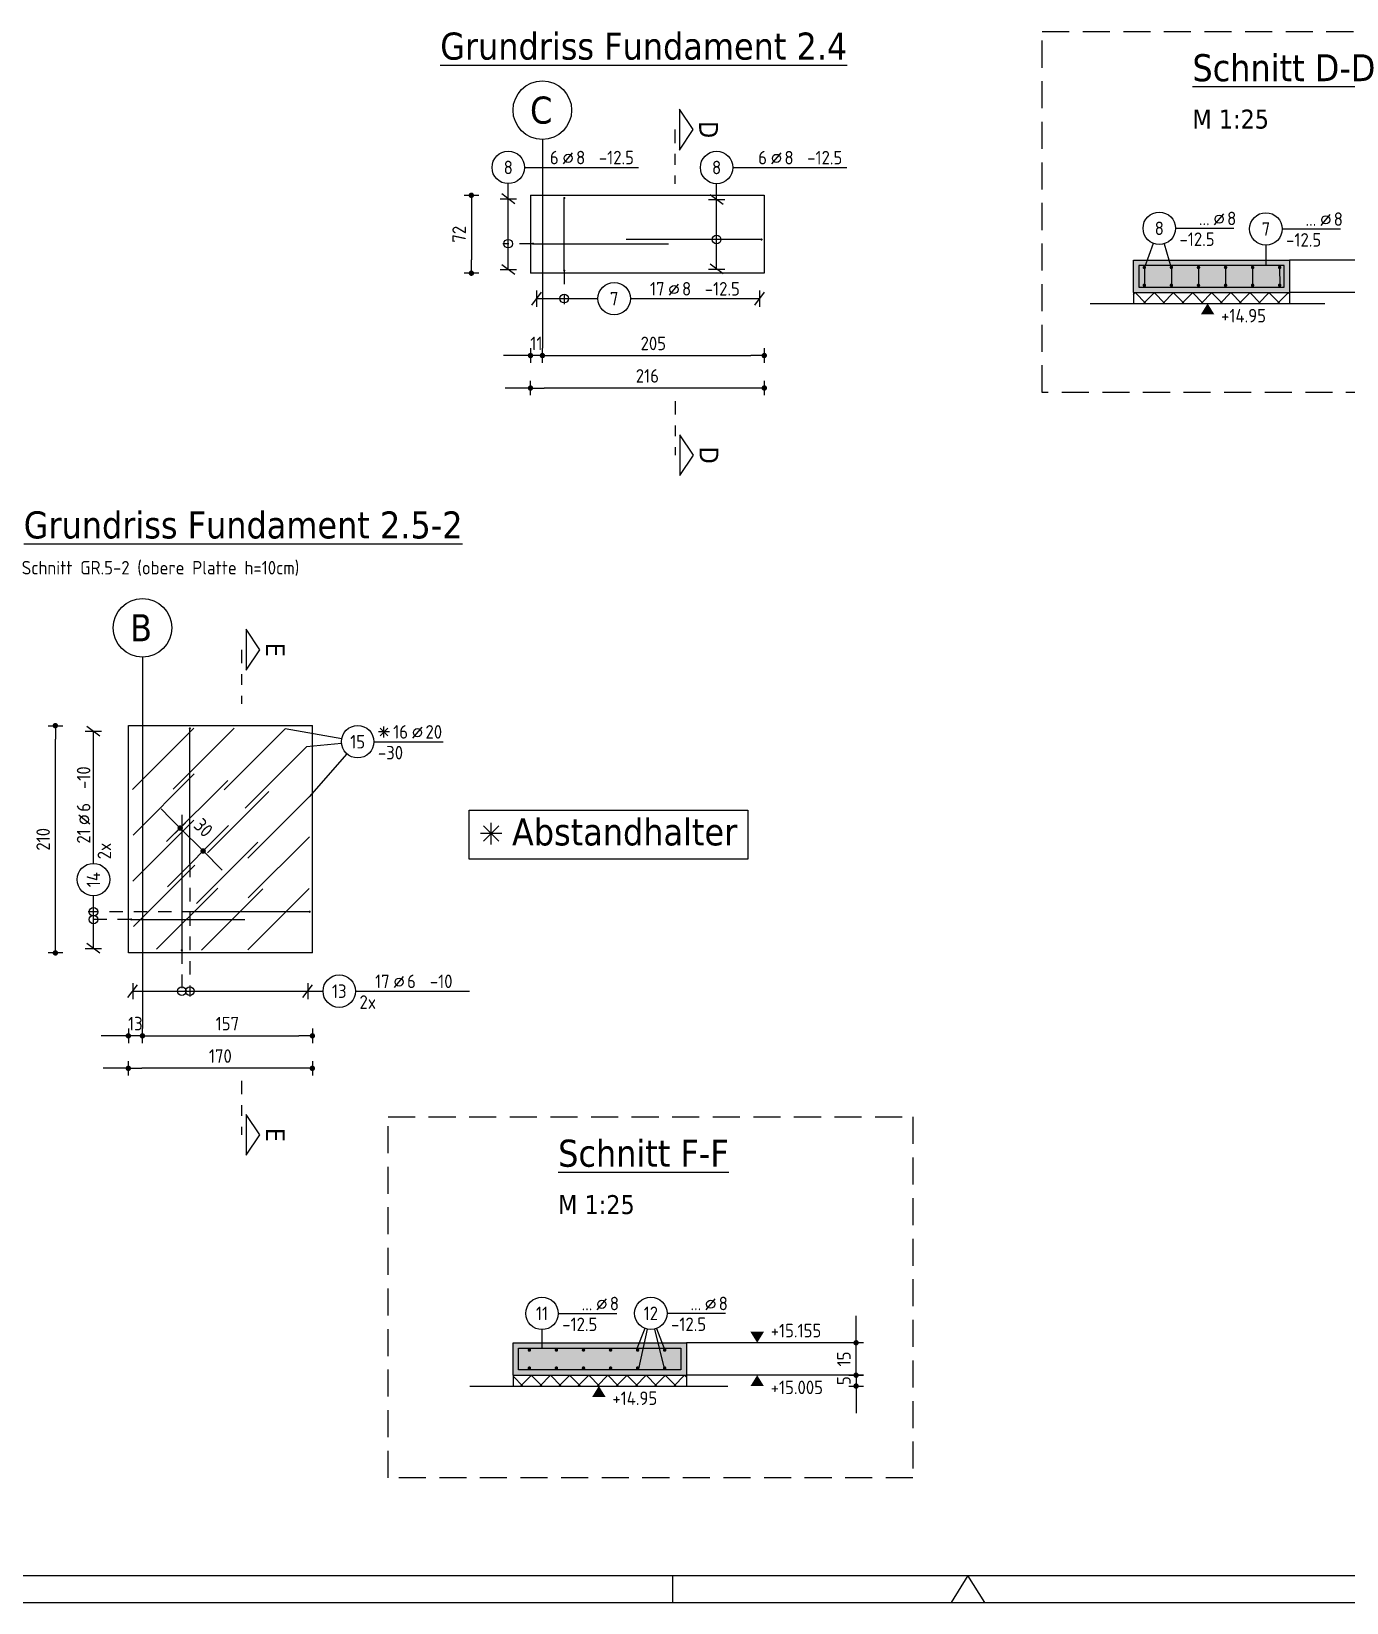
# Model space of a CAD drawing. Extents: x 22 to 185, y 12 to 71.
# Drawn here: x 150.73 to 162.88, y 32.04 to 46.56 of the extents above; entities that cross this region are included whole.
import ezdxf
from ezdxf.enums import TextEntityAlignment as Align

# ---------------------------------------------------------------- set-up
doc = ezdxf.new("R2010")
doc.units = 0
doc.header["$LTSCALE"] = 0.5
doc.header["$MEASUREMENT"] = 0
doc.header["$PDSIZE"] = 0.15
for name, pattern in [('AUSGEZOGEN', [1000.01, 1000, 0.01]), ('DASHDOTSMALL', [1.05, 0.5, -0.25, 0.05, -0.25]), ('STRICHLINIE', [0.75, 0.5, -0.25]), ('STRICHPUNKT2', [0.55, 0.25, -0.125, 0.05, -0.125]), ('VERDECKT', [0.375, 0.25, -0.125])]:
    doc.linetypes.add(name, pattern=pattern)
doc.layers.get('Defpoints').update_dxf_attribs({"linetype": 'CONTINUOUS'})
for name, color, linetype in [('ACHSEN', 7, 'CONTINUOUS'), ('BETON', 7, 'CONTINUOUS'), ('DETAIL', 7, 'CONTINUOUS'), ('grau_mittel', 7, 'CONTINUOUS'), ('HILFE', 7, 'CONTINUOUS'), ('koten', 7, 'CONTINUOUS'), ('MASSE', 7, 'CONTINUOUS'), ('OBJEKT', 7, 'CONTINUOUS'), ('RAHMEN', 7, 'CONTINUOUS'), ('RND', 7, 'CONTINUOUS'), ('SCHNITTE', 7, 'CONTINUOUS'), ('SFP_Achsen', 7, 'CONTINUOUS'), ('TEXT', 7, 'CONTINUOUS')]:
    doc.layers.add(name, color=color, linetype=linetype)
doc.layers.add('NOPLOT', color=7, linetype='CONTINUOUS', plot=False)
doc.styles.add('HELV', font='tahoma.ttf')
doc.styles.add('TXT', font='isocp.shx')
doc.dimstyles.new('DOT_I', dxfattribs={"dimscale": 0.5, "dimtxt": 0.25, "dimasz": 0.25, "dimexe": 0.1, "dimexo": 0.3, "dimgap": 0.1, "dimtad": 1, "dimdec": 3, "dimzin": 3, "dimtxsty": 'TXT', "dimblk": 'DOT', "dimblk1": 'DOT', "dimblk2": 'DOT', "dimsah": 1, "dimcen": 0.1, "dimse1": 1, "dimse2": 1, "dimazin": 0, "dimtfac": 1, "dimtdec": 4, "dimtix": 1, "dimtmove": 2, "dimatfit": 3, "dimldrblk": 'DOT', "dimfxl": 0, "dimtvp": 1, "dimtolj": 1, "dimtzin": 0, "dimarcsym": 0})

# ---------------------------------------------------------------- blocks, each defined once
blk = doc.blocks.new('SCHN-2')
at = {"layer": 'SCHNITTE', "color": 6, "linetype": 'Continuous'}
blk.add_lwpolyline([(0.378, 0.088), (0, 0.34), (-0.378, 0.088)], close=True, dxfattribs=at)
at = {"layer": 'SCHNITTE', "color": 1, "linetype": 'DASHDOTSMALL', "style": 'HELV'}
blk.add_attdef('SCHN-2', text='', height=0.35, dxfattribs=at).set_placement((0, 0.45), align=Align.CENTER)
blk = doc.blocks.new('DOT')
at = {"layer": 'MASSE', "color": 7, "linetype": 'Continuous'}
for p, q in [((0, 0), (-1, 0)), ((0, 0.54), (0, -0.54))]:
    blk.add_line(p, q, dxfattribs=at)
at = {"layer": 'MASSE', "color": 7, "linetype": 'Continuous', "const_width": 0.2}
blk.add_lwpolyline([(-0.1, 0, 1), (0.1, 0, 1)], format="xyb", close=True, dxfattribs=at)
blk = doc.blocks.new('*D303')
at = {"layer": 'Defpoints', "color": 0, "linetype": 'AUSGEZOGEN', "transparency": 16777216}
for p in [(154.799, 45.046), (154.799, 44.326), (154.799, 44.326)]:
    blk.add_point(p, dxfattribs=at)
at = {"layer": 'MASSE', "color": 0, "linetype": 'AUSGEZOGEN', "lineweight": -2, "transparency": 16777216}
blk.add_line((154.799, 44.921), (154.799, 44.451), dxfattribs=at)
at = {"layer": 'MASSE', "color": 0, "linetype": 'AUSGEZOGEN', "lineweight": -2, "transparency": 16777216, "xscale": 0.125, "yscale": 0.125, "zscale": 0.125}
for p, rotation in [((154.799, 45.046), 90), ((154.799, 44.326), 270)]:
    blk.add_blockref('DOT', p, dxfattribs=dict(at, rotation=rotation))
at = {"layer": 'MASSE', "color": 0, "linetype": 'AUSGEZOGEN', "transparency": 16777216, "insert": (154.686, 44.686), "char_height": 0.125, "attachment_point": 5, "rotation": 90, "style": 'TXT'}
blk.add_mtext('\\A1;72', dxfattribs=at)
blk = doc.blocks.new('*D309')
at = {"layer": 'Defpoints', "color": 0, "linetype": 'AUSGEZOGEN', "transparency": 16777216}
for p in [(155.345, 43.265), (155.345, 43.265), (157.505, 43.265)]:
    blk.add_point(p, dxfattribs=at)
at = {"layer": 'MASSE', "color": 0, "linetype": 'AUSGEZOGEN', "lineweight": -2, "transparency": 16777216}
blk.add_line((157.38, 43.265), (155.47, 43.265), dxfattribs=at)
at = {"layer": 'MASSE', "color": 0, "linetype": 'AUSGEZOGEN', "lineweight": -2, "transparency": 16777216, "xscale": 0.125, "yscale": 0.125, "zscale": 0.125, "rotation": 180}
blk.add_blockref('DOT', (155.345, 43.265), dxfattribs=at)
at = {"layer": 'MASSE', "color": 0, "linetype": 'AUSGEZOGEN', "lineweight": -2, "transparency": 16777216, "xscale": 0.125, "yscale": 0.125, "zscale": 0.125}
blk.add_blockref('DOT', (157.505, 43.265), dxfattribs=at)
at = {"layer": 'MASSE', "color": 0, "linetype": 'AUSGEZOGEN', "transparency": 16777216, "insert": (156.425, 43.377), "char_height": 0.125, "attachment_point": 5, "style": 'TXT'}
blk.add_mtext('\\A1;216', dxfattribs=at)
blk = doc.blocks.new('lei_gre')
at = {"layer": 'RND', "color": 7, "linetype": 'Continuous'}
for p, q in [((-0.09, -0.12), (0.09, 0.12)), ((0, 0.15), (0, -0.15))]:
    blk.add_line(p, q, dxfattribs=at)
blk = doc.blocks.new('RND_LEI')
at = {"layer": 'RND', "color": 7, "linetype": 'Continuous'}
blk.add_line((1.022, 0.066), (1.19, 0.27), dxfattribs=at)
for centre, radius in [((0, 0), 0.3), ((1.106, 0.168), 0.075)]:
    blk.add_circle(centre, radius, dxfattribs=at)
at = {"layer": 'RND', "color": 7, "linetype": 'Continuous', "style": 'TXT'}
blk.add_attdef('ANZ', text='', height=0.25, dxfattribs=at).set_placement((0.931, 0.057), align=Align.RIGHT)
for tag, p in [('DUM', (1.253, 0.057)), ('ABSTD', (1.674, 0.057)), ('POSTXT', (0.374, -0.327))]:
    blk.add_attdef(tag, p, '', height=0.25, dxfattribs=at)
blk.add_attdef('POSL', text='', height=0.25, dxfattribs=at).set_placement((0, 0), align=Align.MIDDLE)
blk = doc.blocks.new('*D316')
at = {"layer": 'Defpoints', "color": 0, "linetype": 'AUSGEZOGEN', "transparency": 16777216}
for p in [(150.956, 40.145), (150.956, 40.145), (150.956, 38.045)]:
    blk.add_point(p, dxfattribs=at)
at = {"layer": 'MASSE', "color": 0, "linetype": 'AUSGEZOGEN', "lineweight": -2, "transparency": 16777216}
blk.add_line((150.956, 38.17), (150.956, 40.02), dxfattribs=at)
at = {"layer": 'MASSE', "color": 0, "linetype": 'AUSGEZOGEN', "lineweight": -2, "transparency": 16777216, "xscale": 0.125, "yscale": 0.125, "zscale": 0.125}
for p, rotation in [((150.956, 40.145), 90), ((150.956, 38.045), 270)]:
    blk.add_blockref('DOT', p, dxfattribs=dict(at, rotation=rotation))
at = {"layer": 'MASSE', "color": 0, "linetype": 'AUSGEZOGEN', "transparency": 16777216, "insert": (150.843, 39.095), "char_height": 0.125, "attachment_point": 5, "rotation": 90, "style": 'TXT'}
blk.add_mtext('\\A1;210', dxfattribs=at)
blk = doc.blocks.new('*D315')
at = {"layer": 'Defpoints', "color": 0, "linetype": 'AUSGEZOGEN', "transparency": 16777216}
for p in [(151.63, 36.979), (151.63, 36.979), (153.33, 36.979)]:
    blk.add_point(p, dxfattribs=at)
at = {"layer": 'MASSE', "color": 0, "linetype": 'AUSGEZOGEN', "lineweight": -2, "transparency": 16777216}
blk.add_line((153.205, 36.979), (151.755, 36.979), dxfattribs=at)
at = {"layer": 'MASSE', "color": 0, "linetype": 'AUSGEZOGEN', "lineweight": -2, "transparency": 16777216, "xscale": 0.125, "yscale": 0.125, "zscale": 0.125, "rotation": 180}
blk.add_blockref('DOT', (151.63, 36.979), dxfattribs=at)
at = {"layer": 'MASSE', "color": 0, "linetype": 'AUSGEZOGEN', "lineweight": -2, "transparency": 16777216, "xscale": 0.125, "yscale": 0.125, "zscale": 0.125}
blk.add_blockref('DOT', (153.33, 36.979), dxfattribs=at)
at = {"layer": 'MASSE', "color": 0, "linetype": 'AUSGEZOGEN', "transparency": 16777216, "insert": (152.48, 37.092), "char_height": 0.125, "attachment_point": 5, "style": 'TXT'}
blk.add_mtext('\\A1;170', dxfattribs=at)
blk = doc.blocks.new('*D351')
at = {"layer": 'Defpoints', "color": 0, "linetype": 'AUSGEZOGEN', "transparency": 16777216}
for p in [(158.353, 34.143), (158.353, 34.043), (158.353, 34.043)]:
    blk.add_point(p, dxfattribs=at)
at = {"layer": 'MASSE', "color": 0, "linetype": 'AUSGEZOGEN', "lineweight": -2, "transparency": 16777216}
for p, q in [((158.353, 34.268), (158.353, 34.393)), ((158.353, 34.143), (158.353, 34.043)), ((158.353, 33.918), (158.353, 33.793))]:
    blk.add_line(p, q, dxfattribs=at)
at = {"layer": 'MASSE', "color": 0, "linetype": 'AUSGEZOGEN', "lineweight": -2, "transparency": 16777216, "xscale": 0.125, "yscale": 0.125, "zscale": 0.125}
for p, rotation in [((158.353, 34.143), 270), ((158.353, 34.043), 90)]:
    blk.add_blockref('DOT', p, dxfattribs=dict(at, rotation=rotation))
at = {"layer": 'MASSE', "color": 0, "linetype": 'AUSGEZOGEN', "transparency": 16777216, "insert": (158.24, 34.093), "char_height": 0.125, "attachment_point": 5, "rotation": 90, "style": 'TXT'}
blk.add_mtext('\\A1;5', dxfattribs=at)
blk = doc.blocks.new('*D352')
at = {"layer": 'Defpoints', "color": 0, "linetype": 'AUSGEZOGEN', "transparency": 16777216}
for p in [(158.353, 34.443), (158.353, 34.443), (158.353, 34.143)]:
    blk.add_point(p, dxfattribs=at)
at = {"layer": 'MASSE', "color": 0, "linetype": 'AUSGEZOGEN', "lineweight": -2, "transparency": 16777216}
for p, q in [((158.353, 34.568), (158.353, 34.693)), ((158.353, 34.143), (158.353, 34.443)), ((158.353, 34.018), (158.353, 33.893))]:
    blk.add_line(p, q, dxfattribs=at)
at = {"layer": 'MASSE', "color": 0, "linetype": 'AUSGEZOGEN', "lineweight": -2, "transparency": 16777216, "xscale": 0.125, "yscale": 0.125, "zscale": 0.125}
for p, rotation in [((158.353, 34.443), 270), ((158.353, 34.143), 90)]:
    blk.add_blockref('DOT', p, dxfattribs=dict(at, rotation=rotation))
at = {"layer": 'MASSE', "color": 0, "linetype": 'AUSGEZOGEN', "transparency": 16777216, "insert": (158.24, 34.293), "char_height": 0.125, "attachment_point": 5, "rotation": 90, "style": 'TXT'}
blk.add_mtext('\\A1;15', dxfattribs=at)
blk = doc.blocks.new('okrd_u')
at = {"layer": 'koten', "color": 7, "linetype": 'Continuous'}
blk.add_solid([(-0.125, -0.202), (0.125, -0.202), (0, 0)], dxfattribs=at)
at = {"layer": 'koten', "style": 'TXT'}
blk.add_attdef('OKRD', (0.25, -0.35), '', height=0.25, dxfattribs=at)
blk = doc.blocks.new('okrd_o')
at = {"layer": 'koten', "color": 7, "linetype": 'Continuous'}
blk.add_solid([(-0.125, 0.202), (0.125, 0.202), (0, 0)], dxfattribs=at)
at = {"layer": 'koten', "style": 'TXT'}
blk.add_attdef('OKRD', (0.25, 0.1), '', height=0.25, dxfattribs=at)
blk = doc.blocks.new('A1-19-0')
at = {"layer": 'RAHMEN', "color": 5}
blk.add_line((2, 0.5), (102.6, 0.5), dxfattribs=at)
at = {"layer": 'RAHMEN', "color": 7}
blk.add_line((46.1, 0), (46.1, 0.5), dxfattribs=at)
at = {"layer": 'RAHMEN', "color": 7, "linetype": 'Continuous'}
for p, q in [((51.55, 0.5), (51.24, 0)), ((51.86, 0), (51.55, 0.5))]:
    blk.add_line(p, q, dxfattribs=at)
at = {"layer": 'RAHMEN'}
blk.add_line((0, 0), (103.1, 0), dxfattribs=at)
blk = doc.blocks.new('*D368')
at = {"layer": 'Defpoints', "color": 0, "linetype": 'AUSGEZOGEN', "transparency": 16777216}
for p in [(152.109, 39.199), (152.109, 39.199), (152.321, 38.987)]:
    blk.add_point(p, dxfattribs=at)
at = {"layer": 'MASSE', "color": 0, "linetype": 'AUSGEZOGEN', "lineweight": -2, "transparency": 16777216}
for p, q in [((152.02, 39.287), (151.932, 39.376)), ((152.321, 38.987), (152.109, 39.199)), ((152.409, 38.898), (152.498, 38.81))]:
    blk.add_line(p, q, dxfattribs=at)
at = {"layer": 'MASSE', "color": 0, "linetype": 'AUSGEZOGEN', "lineweight": -2, "transparency": 16777216, "xscale": 0.125, "yscale": 0.125, "zscale": 0.125}
for p, rotation in [((152.109, 39.199), 315), ((152.321, 38.987), 135)]:
    blk.add_blockref('DOT', p, dxfattribs=dict(at, rotation=rotation))
blk = doc.blocks.new('*D382')
at = {"layer": 'Defpoints', "color": 0, "linetype": 'AUSGEZOGEN', "transparency": 16777216}
for p in [(155.345, 43.565), (155.345, 43.565), (155.455, 43.565)]:
    blk.add_point(p, dxfattribs=at)
at = {"layer": 'MASSE', "color": 0, "linetype": 'AUSGEZOGEN', "lineweight": -2, "transparency": 16777216}
for p, q in [((155.22, 43.565), (155.095, 43.565)), ((155.455, 43.565), (155.345, 43.565)), ((155.58, 43.565), (155.705, 43.565))]:
    blk.add_line(p, q, dxfattribs=at)
at = {"layer": 'MASSE', "color": 0, "linetype": 'AUSGEZOGEN', "lineweight": -2, "transparency": 16777216, "xscale": 0.125, "yscale": 0.125, "zscale": 0.125}
blk.add_blockref('DOT', (155.345, 43.565), dxfattribs=at)
at = {"layer": 'MASSE', "color": 0, "linetype": 'AUSGEZOGEN', "lineweight": -2, "transparency": 16777216, "xscale": 0.125, "yscale": 0.125, "zscale": 0.125, "rotation": 180}
blk.add_blockref('DOT', (155.455, 43.565), dxfattribs=at)
at = {"layer": 'MASSE', "color": 0, "linetype": 'AUSGEZOGEN', "transparency": 16777216, "insert": (155.4, 43.677), "char_height": 0.125, "attachment_point": 5, "style": 'TXT'}
blk.add_mtext('\\A1;11', dxfattribs=at)
blk = doc.blocks.new('*D383')
at = {"layer": 'Defpoints', "color": 0, "linetype": 'AUSGEZOGEN', "transparency": 16777216}
for p in [(155.455, 43.565), (157.505, 43.565), (157.505, 43.565)]:
    blk.add_point(p, dxfattribs=at)
at = {"layer": 'MASSE', "color": 0, "linetype": 'AUSGEZOGEN', "lineweight": -2, "transparency": 16777216}
blk.add_line((155.58, 43.565), (157.38, 43.565), dxfattribs=at)
at = {"layer": 'MASSE', "color": 0, "linetype": 'AUSGEZOGEN', "lineweight": -2, "transparency": 16777216, "xscale": 0.125, "yscale": 0.125, "zscale": 0.125, "rotation": 180}
blk.add_blockref('DOT', (155.455, 43.565), dxfattribs=at)
at = {"layer": 'MASSE', "color": 0, "linetype": 'AUSGEZOGEN', "lineweight": -2, "transparency": 16777216, "xscale": 0.125, "yscale": 0.125, "zscale": 0.125}
blk.add_blockref('DOT', (157.505, 43.565), dxfattribs=at)
at = {"layer": 'MASSE', "color": 0, "linetype": 'AUSGEZOGEN', "transparency": 16777216, "insert": (156.48, 43.677), "char_height": 0.125, "attachment_point": 5, "style": 'TXT'}
blk.add_mtext('\\A1;205', dxfattribs=at)
blk = doc.blocks.new('*D386')
at = {"layer": 'Defpoints', "color": 0, "linetype": 'AUSGEZOGEN', "transparency": 16777216}
for p in [(151.63, 37.279), (151.63, 37.279), (151.76, 37.279)]:
    blk.add_point(p, dxfattribs=at)
at = {"layer": 'MASSE', "color": 0, "linetype": 'AUSGEZOGEN', "lineweight": -2, "transparency": 16777216}
for p, q in [((151.505, 37.279), (151.38, 37.279)), ((151.76, 37.279), (151.63, 37.279)), ((151.885, 37.279), (152.01, 37.279))]:
    blk.add_line(p, q, dxfattribs=at)
at = {"layer": 'MASSE', "color": 0, "linetype": 'AUSGEZOGEN', "lineweight": -2, "transparency": 16777216, "xscale": 0.125, "yscale": 0.125, "zscale": 0.125}
blk.add_blockref('DOT', (151.63, 37.279), dxfattribs=at)
at = {"layer": 'MASSE', "color": 0, "linetype": 'AUSGEZOGEN', "lineweight": -2, "transparency": 16777216, "xscale": 0.125, "yscale": 0.125, "zscale": 0.125, "rotation": 180}
blk.add_blockref('DOT', (151.76, 37.279), dxfattribs=at)
at = {"layer": 'MASSE', "color": 0, "linetype": 'AUSGEZOGEN', "transparency": 16777216, "insert": (151.695, 37.392), "char_height": 0.125, "attachment_point": 5, "style": 'TXT'}
blk.add_mtext('\\A1;13', dxfattribs=at)
blk = doc.blocks.new('*D387')
at = {"layer": 'Defpoints', "color": 0, "linetype": 'AUSGEZOGEN', "transparency": 16777216}
for p in [(151.76, 37.279), (153.33, 37.279), (153.33, 37.279)]:
    blk.add_point(p, dxfattribs=at)
at = {"layer": 'MASSE', "color": 0, "linetype": 'AUSGEZOGEN', "lineweight": -2, "transparency": 16777216}
blk.add_line((151.885, 37.279), (153.205, 37.279), dxfattribs=at)
at = {"layer": 'MASSE', "color": 0, "linetype": 'AUSGEZOGEN', "lineweight": -2, "transparency": 16777216, "xscale": 0.125, "yscale": 0.125, "zscale": 0.125, "rotation": 180}
blk.add_blockref('DOT', (151.76, 37.279), dxfattribs=at)
at = {"layer": 'MASSE', "color": 0, "linetype": 'AUSGEZOGEN', "lineweight": -2, "transparency": 16777216, "xscale": 0.125, "yscale": 0.125, "zscale": 0.125}
blk.add_blockref('DOT', (153.33, 37.279), dxfattribs=at)
at = {"layer": 'MASSE', "color": 0, "linetype": 'AUSGEZOGEN', "transparency": 16777216, "insert": (152.545, 37.392), "char_height": 0.125, "attachment_point": 5, "style": 'TXT'}
blk.add_mtext('\\A1;157', dxfattribs=at)

msp = doc.modelspace()

# ---------------------------------------------------------------- hatches: boundary and pattern name
at = {"layer": 'grau_mittel', "transparency": 33554687}
for points in [[(162.3566, 44.1463), (162.3566, 44.4463), (160.9166, 44.4463), (160.9166, 44.1463)], [(156.7854, 34.143), (156.7854, 34.443), (155.1854, 34.443), (155.1854, 34.143)]]:
    msp.add_hatch(color=61, dxfattribs=at).paths.add_polyline_path(points)
at = {"layer": 'HILFE', "linetype": 'AUSGEZOGEN', "transparency": 33554687}
h = msp.add_hatch(dxfattribs=at)
h.set_pattern_fill('ANSI37', color=21, style=0, double=1)
h.set_pattern_definition([(45, (-121.20437, -34.69742), (-0.08838835, 0.08838835), []), (135, (-121.20437, -34.69742), (-0.08838835, -0.08838835), [])])
h.paths.add_polyline_path([(162.3566, 44.1463), (160.9166, 44.1463), (160.9166, 44.0463), (162.3566, 44.0463)])
h = msp.add_hatch(dxfattribs=at)
h.set_pattern_fill('ANSI37', color=21, style=0, double=1)
h.set_pattern_definition([(45, (-146.4932, -35.41934), (-0.08838835, 0.08838835), []), (135, (-146.4932, -35.41934), (-0.08838835, -0.08838835), [])])
h.paths.add_polyline_path([(156.7854, 34.143), (155.1854, 34.143), (155.1854, 34.043), (156.7854, 34.043)])

# ---------------------------------------------------------------- linework, layer by layer
at = {"layer": 'ACHSEN', "color": 140, "linetype": 'AUSGEZOGEN'}
for p, q in [((155.4547, 45.562), (155.4547, 43.6323)), ((151.7602, 40.779), (151.7602, 37.3466))]:
    msp.add_line(p, q, dxfattribs=at)
at = {"layer": 'BETON', "color": 6, "linetype": 'AUSGEZOGEN'}
for p, q in [((155.3447, 45.0457), (157.5047, 45.0457)), ((155.3447, 45.0457), (155.3447, 44.3257)), ((157.5047, 45.0457), (157.5047, 44.3257)), ((160.9166, 44.4463), (162.3566, 44.4463)), ((160.9166, 44.1463), (160.9166, 44.4463)), ((162.3566, 44.4463), (162.3566, 44.1463)), ((157.5047, 44.3257), (155.3447, 44.3257)), ((160.9166, 44.1463), (162.3566, 44.1463)), ((160.5166, 44.0463), (162.6845, 44.0463)), ((151.6302, 38.0455), (151.6302, 40.1455)), ((151.6302, 40.1455), (153.3302, 40.1455)), ((153.3302, 38.0455), (153.3302, 40.1455)), ((153.3302, 38.0455), (151.6302, 38.0455)), ((155.1854, 34.443), (156.7854, 34.443)), ((155.1854, 34.143), (155.1854, 34.443)), ((156.7854, 34.443), (156.7854, 34.143)), ((155.1854, 34.143), (156.7854, 34.143)), ((154.7854, 34.043), (157.1683, 34.043))]:
    msp.add_line(p, q, dxfattribs=at)
at = {"layer": 'DETAIL', "color": 102, "linetype": 'STRICHLINIE'}
for points in [[(164.6286, 46.5597), (164.6286, 43.2252), (160.0721, 43.2252), (160.0721, 46.5597)], [(158.8781, 36.5297), (158.8781, 33.1951), (154.0294, 33.1951), (154.0294, 36.5297)]]:
    msp.add_lwpolyline(points, close=True, dxfattribs=at)
at = {"layer": 'HILFE', "color": 102, "linetype": 'AUSGEZOGEN'}
for p, q in [((163.8566, 44.4463), (162.3566, 44.4463)), ((163.8566, 44.1463), (162.3566, 44.1463)), ((154.0417, 40.0867), (153.9417, 40.0867)), ((154.0271, 40.1221), (153.9564, 40.0514)), ((154.0271, 40.0514), (153.9564, 40.1221)), ((153.9917, 40.0367), (153.9917, 40.1367)), ((155.0527, 39.2191), (154.9112, 39.0777)), ((155.0527, 39.0777), (154.9112, 39.2191)), ((154.9819, 39.0484), (154.9819, 39.2484)), ((155.0819, 39.1484), (154.8819, 39.1484)), ((158.2854, 34.443), (156.7854, 34.443)), ((158.2854, 34.143), (156.7854, 34.143))]:
    msp.add_line(p, q, dxfattribs=at)
at = {"layer": 'NOPLOT', "color": 191, "linetype": 'AUSGEZOGEN'}
for p, q in [((155.3447, 43.2648), (155.1112, 43.2648)), ((151.6302, 37.2791), (151.3967, 37.2791)), ((151.6302, 36.9791), (151.3967, 36.9791))]:
    msp.add_line(p, q, dxfattribs=at)
at = {"layer": 'OBJEKT', "color": 7, "linetype": 'AUSGEZOGEN'}
for p, q in [((160.9166, 44.1463), (160.9166, 44.0463)), ((162.3566, 44.1463), (162.3566, 44.0463)), ((155.1854, 34.143), (155.1854, 34.043)), ((156.7854, 34.143), (156.7854, 34.043))]:
    msp.add_line(p, q, dxfattribs=at)
at = {"layer": 'RND', "color": 7, "linetype": 'AUSGEZOGEN'}
for p, q in [((155.2898, 45.3035), (156.3423, 45.3035)), ((157.2146, 45.3028), (158.2671, 45.3028)), ((155.1398, 45.0132), (155.1398, 45.1535)), ((157.0646, 45.0055), (157.0646, 45.1528)), ((155.1398, 44.3591), (155.1398, 45.0132)), ((157.0646, 44.3638), (157.0646, 45.0055)), ((161.3042, 44.741), (161.8442, 44.741)), ((162.2891, 44.7349), (162.8291, 44.7349)), ((155.402, 44.0909), (155.9684, 44.0909)), ((156.2684, 44.0909), (157.4623, 44.0909)), ((151.3075, 38.8729), (151.3075, 40.0936)), ((153.8986, 39.9967), (154.5386, 39.9967)), ((151.3075, 38.0866), (151.3075, 38.5729)), ((151.6707, 37.6918), (153.2867, 37.6918)), ((153.2867, 37.6918), (153.4285, 37.6918)), ((153.7285, 37.6918), (154.781, 37.6918)), ((155.6015, 34.7143), (156.1415, 34.7143)), ((156.6071, 34.7149), (157.1471, 34.7149))]:
    msp.add_line(p, q, dxfattribs=at)
at = {"layer": 'RND', "color": 102, "linetype": 'VERDECKT'}
for p, q in [((155.3697, 44.5989), (155.0898, 44.5989)), ((155.657, 44.3507), (155.657, 44.0409)), ((152.1984, 38.8705), (152.1984, 37.6418)), ((152.2552, 38.4255), (151.2575, 38.4255)), ((151.6552, 38.3546), (151.2575, 38.3546)), ((152.1241, 38.0705), (152.1241, 37.6418))]:
    msp.add_line(p, q, dxfattribs=at)
at = {"layer": 'RND', "color": 102, "linetype": 'AUSGEZOGEN'}
for p, q in [((161.0987, 44.6016), (161.0163, 44.3784)), ((161.2002, 44.5982), (161.2646, 44.3751)), ((162.1391, 44.5849), (162.1391, 44.3963)), ((153.6009, 40.0231), (153.0796, 40.1165)), ((153.5993, 39.9818), (153.2748, 39.9494)), ((153.6493, 39.8842), (153.299, 39.4873)), ((155.4515, 34.5643), (155.4515, 34.393)), ((156.4023, 34.5753), (156.3256, 34.3797)), ((156.4243, 34.5686), (156.3421, 34.202)), ((156.4922, 34.5691), (156.5795, 34.2059)), ((156.5108, 34.5749), (156.5871, 34.3759))]:
    msp.add_line(p, q, dxfattribs=at)
at = {"layer": 'RND', "color": 7, "linetype": 'AUSGEZOGEN'}
for points, const_width in [([(155.652, 45.0207, 1), (155.662, 45.0207, 1)], 0.01), ([(155.3647, 44.5989, 1), (155.3747, 44.5989, 1)], 0.01), ([(157.4747, 44.6371, 1), (157.4847, 44.6371, 1)], 0.01), ([(155.652, 44.3507, 1), (155.662, 44.3507, 1)], 0.01), ([(161.0084, 44.3794, 1), (161.0244, 44.3794, 1)], 0.016), ([(161.2584, 44.3794, 1), (161.2744, 44.3794, 1)], 0.016), ([(161.5084, 44.3794, 1), (161.5244, 44.3794, 1)], 0.016), ([(161.7584, 44.3794, 1), (161.7744, 44.3794, 1)], 0.016), ([(162.0084, 44.3794, 1), (162.0244, 44.3794, 1)], 0.016), ([(162.2584, 44.3794, 1), (162.2744, 44.3794, 1)], 0.016), ([(161.0084, 44.2144, 1), (161.0244, 44.2144, 1)], 0.016), ([(161.2584, 44.2144, 1), (161.2744, 44.2144, 1)], 0.016), ([(161.5084, 44.2144, 1), (161.5244, 44.2144, 1)], 0.016), ([(161.7584, 44.2144, 1), (161.7744, 44.2144, 1)], 0.016), ([(162.0084, 44.2144, 1), (162.0244, 44.2144, 1)], 0.016), ([(162.2584, 44.2144, 1), (162.2744, 44.2144, 1)], 0.016), ([(152.1934, 40.1205, 1), (152.2034, 40.1205, 1)], 0.01), ([(151.6502, 38.3546, 1), (151.6602, 38.3546, 1)], 0.01), ([(153.3102, 38.4255, -1), (153.3002, 38.4255, -1)], 0.01), ([(152.1191, 38.0705, -1), (152.1291, 38.0705, -1)], 0.01), ([(155.3268, 34.3759, 1), (155.3428, 34.3759, 1)], 0.016), ([(155.5768, 34.3759, 1), (155.5928, 34.3759, 1)], 0.016), ([(155.8268, 34.3759, 1), (155.8428, 34.3759, 1)], 0.016), ([(156.0768, 34.3759, 1), (156.0928, 34.3759, 1)], 0.016), ([(156.3268, 34.3759, 1), (156.3428, 34.3759, 1)], 0.016), ([(156.5768, 34.3759, 1), (156.5928, 34.3759, 1)], 0.016), ([(155.3268, 34.209, 1), (155.3428, 34.209, 1)], 0.016), ([(155.5768, 34.209, 1), (155.5928, 34.209, 1)], 0.016), ([(155.8268, 34.209, 1), (155.8428, 34.209, 1)], 0.016), ([(156.0768, 34.209, 1), (156.0928, 34.209, 1)], 0.016), ([(156.3268, 34.209, 1), (156.3428, 34.209, 1)], 0.016), ([(156.5768, 34.209, 1), (156.5928, 34.209, 1)], 0.016)]:
    msp.add_lwpolyline(points, format="xyb", close=True, dxfattribs=dict(at, const_width=const_width))
at = {"layer": 'RND', "color": 1, "linetype": 'AUSGEZOGEN'}
for points in [[(155.657, 44.3507), (155.657, 45.0207)], [(155.3697, 44.5989), (156.6197, 44.5989)], [(157.4797, 44.6371), (156.2297, 44.6371)], [(162.3066, 44.3963), (160.9666, 44.3963), (160.9666, 44.1963), (162.3066, 44.1963), (162.3066, 44.3963)], [(161.0163, 44.3784), (161.0164, 44.2144)], [(161.2663, 44.3784), (161.2664, 44.2144)], [(161.5163, 44.3784), (161.5164, 44.2144)], [(161.7663, 44.3784), (161.7664, 44.2144)], [(162.0163, 44.3784), (162.0164, 44.2144)], [(162.2663, 44.3784), (162.2664, 44.2144)], [(151.6699, 39.5553), (152.2356, 40.121)], [(152.0434, 39.5577), (152.6091, 40.1234)], [(152.1984, 38.8705), (152.1984, 40.1205)], [(152.514, 39.5508), (153.0796, 40.1165)], [(152.7091, 39.3837), (153.2748, 39.9494)], [(151.6733, 39.1344), (152.239, 39.7001)], [(151.9839, 39.0739), (152.5495, 39.6395)], [(152.3626, 38.971), (152.9283, 39.5367)], [(152.7333, 38.9216), (153.299, 39.4873)], [(151.6708, 38.7077), (152.2365, 39.2734)], [(151.991, 38.6568), (152.5567, 39.2225)], [(152.1241, 39.3205), (152.1241, 38.0705)], [(152.2608, 38.5022), (152.8264, 39.0679)], [(152.7364, 38.5536), (153.3021, 39.1193)], [(151.678, 38.2906), (152.2437, 38.8563)], [(151.8902, 38.0785), (152.4559, 38.6442)], [(152.3072, 38.0713), (152.8729, 38.637)], [(152.734, 38.0738), (153.2996, 38.6395)], [(151.6552, 38.3546), (152.7052, 38.3546)], [(153.3052, 38.4255), (152.2552, 38.4255)], [(155.2354, 34.193), (155.2354, 34.393), (156.7354, 34.393), (156.7354, 34.193), (155.2354, 34.193)]]:
    msp.add_lwpolyline(points, dxfattribs=at)
at = {"layer": 'RND', "color": 7, "linetype": 'AUSGEZOGEN'}
for centre in [(155.1398, 44.5989), (157.0646, 44.6371), (155.657, 44.0909), (151.3075, 38.4255), (151.3075, 38.3546), (152.1241, 37.6918), (152.1984, 37.6918)]:
    msp.add_circle(centre, 0.04, dxfattribs=at)
at = {"layer": 'SCHNITTE', "color": 6, "linetype": 'STRICHPUNKT2'}
for p, q in [((156.6778, 45.653), (156.6778, 45.153)), ((156.6817, 43.1448), (156.6817, 42.6448)), ((152.6754, 40.8464), (152.6754, 40.3464)), ((152.6754, 36.8643), (152.6754, 36.3643))]:
    msp.add_line(p, q, dxfattribs=at)
at = {"layer": 'SFP_Achsen', "color": 7, "linetype": 'AUSGEZOGEN'}
for centre in [(155.4547, 45.8325), (151.7602, 41.0495)]:
    msp.add_circle(centre, 0.2705, dxfattribs=at)
at = {"layer": 'TEXT', "color": 1, "linetype": 'AUSGEZOGEN'}
msp.add_lwpolyline([(154.7786, 39.3652), (157.3522, 39.3652), (157.3522, 38.9115), (154.7786, 38.9115)], close=True, dxfattribs=at)

# ---------------------------------------------------------------- block references
at = {"layer": 'koten', "color": 7, "linetype": 'AUSGEZOGEN', "xscale": 0.5, "yscale": 0.5, "zscale": 0.5}
for name, p, values in [('okrd_u', (161.6005, 44.0463), {'OKRD': '+14.95'}), ('okrd_o', (157.4395, 34.443), {'OKRD': '+15.155'}), ('okrd_u', (157.4395, 34.143), {'OKRD': '+15.005'}), ('okrd_u', (155.9768, 34.043), {'OKRD': '+14.95'})]:
    msp.add_blockref(name, p, dxfattribs=at).add_auto_attribs(values)
at = {"layer": 'RAHMEN', "color": 7, "linetype": 'AUSGEZOGEN', "xscale": 0.5, "yscale": 0.5, "zscale": 0.5}
msp.add_blockref('A1-19-0', (133.6116, 32.0422), dxfattribs=at)
at = {"layer": 'RND', "color": 7, "linetype": 'AUSGEZOGEN', "xscale": 0.5, "yscale": 0.5, "zscale": 0.5}
for p, values in [((155.1398, 45.3035), {'POSL': '8', 'DUM': '8', 'ANZ': '6', 'ABSTD': '-12.5'}), ((157.0646, 45.3028), {'POSL': '8', 'DUM': '8', 'ANZ': '6', 'ABSTD': '-12.5'}), ((161.1542, 44.741), {'POSL': '8', 'DUM': '8', 'ANZ': '...', 'POSTXT': '-12.5'}), ((162.1391, 44.7349), {'POSL': '7', 'DUM': '8', 'ANZ': '...', 'POSTXT': '-12.5'}), ((156.1184, 44.0909), {'POSL': '7', 'DUM': '8', 'ANZ': '17', 'ABSTD': '-12.5'}), ((153.7486, 39.9967), {'POSL': '15', 'DUM': '20', 'ANZ': '16', 'POSTXT': '-30'}), ((153.5785, 37.6918), {'POSL': '13', 'DUM': '6', 'ANZ': '17', 'ABSTD': '-10', 'POSTXT': '2x'}), ((155.4515, 34.7143), {'POSL': '11', 'DUM': '8', 'ANZ': '...', 'POSTXT': '-12.5'}), ((156.4571, 34.7149), {'POSL': '12', 'DUM': '8', 'ANZ': '...', 'POSTXT': '-12.5'})]:
    msp.add_blockref('RND_LEI', p, dxfattribs=at).add_auto_attribs(values)
at = {"layer": 'RND', "color": 7, "linetype": 'AUSGEZOGEN', "xscale": 0.5, "yscale": 0.5, "zscale": 0.5, "rotation": 90}
for p in [(155.1398, 45.0132), (157.0646, 45.0055), (155.1398, 44.3591), (157.0646, 44.3638), (151.3075, 40.0936), (151.3075, 38.0866)]:
    msp.add_blockref('lei_gre', p, dxfattribs=at)
at = {"layer": 'RND', "color": 7, "linetype": 'AUSGEZOGEN', "xscale": 0.5, "yscale": 0.5, "zscale": 0.5}
for p in [(155.402, 44.0909), (157.4623, 44.0909), (151.6707, 37.6918), (153.2867, 37.6918)]:
    msp.add_blockref('lei_gre', p, dxfattribs=at)
at = {"layer": 'RND', "color": 7, "linetype": 'AUSGEZOGEN', "xscale": 0.5, "yscale": 0.5, "zscale": 0.5, "rotation": 90}
msp.add_blockref('RND_LEI', (151.3075, 38.7229), dxfattribs=at).add_auto_attribs({'POSL': '14', 'DUM': '6', 'ANZ': '21', 'ABSTD': '-10', 'POSTXT': '2x'})
at = {"layer": 'SCHNITTE', "color": 6, "linetype": 'STRICHPUNKT2', "xscale": 0.5, "yscale": 0.5, "zscale": 0.5, "rotation": 270}
for p, values in [((156.6778, 45.653), {'SCHN-2': 'D'}), ((156.6817, 42.6448), {'SCHN-2': 'D'}), ((152.6754, 40.8464), {'SCHN-2': 'E'}), ((152.6754, 36.3643), {'SCHN-2': 'E'})]:
    msp.add_blockref('SCHN-2', p, dxfattribs=at).add_auto_attribs(values)

# ---------------------------------------------------------------- texts
at = {"layer": 'SFP_Achsen', "color": 6, "linetype": 'AUSGEZOGEN', "style": 'HELV'}
for s, p in [('C', (155.3407, 45.7081)), ('B', (151.6462, 40.9251))]:
    msp.add_text(s, height=0.25, dxfattribs=at).set_placement(p)
at = {"layer": 'TEXT', "color": 6, "linetype": 'AUSGEZOGEN', "style": 'HELV'}
for s, p in [('%%UGrundriss Fundament 2.4', (154.5112, 46.2996)), ('%%USchnitt D-D', (161.4603, 46.0999)), ('%%UGrundriss Fundament 2.5-2', (150.6631, 41.8751)), ('%%USchnitt F-F', (155.6007, 36.0698))]:
    msp.add_text(s, height=0.25, dxfattribs=at).set_placement(p)
at = {"layer": 'TEXT', "color": 1, "linetype": 'AUSGEZOGEN', "style": 'HELV'}
for p in [(161.4603, 45.6624), (155.6007, 35.6323)]:
    msp.add_text('M 1:25', height=0.175, dxfattribs=at).set_placement(p)
at = {"layer": 'TEXT', "color": 7, "linetype": 'AUSGEZOGEN', "style": 'TXT'}
msp.add_text('Schnitt GR.5-2 (obere Platte h=10cm)', height=0.125, dxfattribs=at).set_placement((150.6446, 41.5423))
msp.add_text('30', height=0.125, rotation=315, dxfattribs=at).set_placement((152.2246, 39.2132))
at = {"layer": 'TEXT', "color": 102, "linetype": 'AUSGEZOGEN', "style": 'HELV'}
msp.add_text('Abstandhalter', height=0.25, dxfattribs=at).set_placement((155.1742, 39.0388))

# ---------------------------------------------------------------- dimensions: what is measured, and where the dimension line sits
at = {"layer": 'MASSE', "color": 7, "linetype": 'AUSGEZOGEN'}
for base, p1, p2, override, picture, middle in [((154.7986, 44.3257), (154.7986, 45.0457), (154.7986, 44.3257), {"dimdec": 0, "dimlfac": 100}, '*D303', (154.686, 44.6857)), ((150.9557, 40.1455), (150.9557, 38.0455), (150.9557, 40.1455), {"dimdec": 0, "dimlfac": 100}, '*D316', (150.8432, 39.0955)), ((158.3529, 34.443), (158.3529, 34.143), (158.3529, 34.443), {"dimdec": 0, "dimlfac": 50}, '*D352', (158.2404, 34.293)), ((158.3529, 34.043), (158.3529, 34.143), (158.3529, 34.043), {"dimdec": 0, "dimlfac": 50}, '*D351', (158.2404, 34.093))]:
    dim = msp.add_linear_dim(base=base, p1=p1, p2=p2, angle=90, dimstyle='DOT_I', override=override, dxfattribs=at)
    dim.commit()
    dim.dimension.update_dxf_attribs({"geometry": picture, "text_midpoint": middle})
for base, p1, p2, picture, middle in [((155.3447, 43.5648), (155.4547, 43.5648), (155.3447, 43.5648), '*D382', (155.3997, 43.6773)), ((157.5047, 43.5648), (155.4547, 43.5648), (157.5047, 43.5648), '*D383', (156.4797, 43.6773)), ((155.3447, 43.2648), (157.5047, 43.2648), (155.3447, 43.2648), '*D309', (156.4247, 43.3773)), ((151.6302, 37.2791), (151.7602, 37.2791), (151.6302, 37.2791), '*D386', (151.6952, 37.3916)), ((153.3302, 37.2791), (151.7602, 37.2791), (153.3302, 37.2791), '*D387', (152.5452, 37.3916)), ((151.6302, 36.9791), (153.3302, 36.9791), (151.6302, 36.9791), '*D315', (152.4802, 37.0916))]:
    dim = msp.add_linear_dim(base=base, p1=p1, p2=p2, dimstyle='DOT_I', override={"dimdec": 0, "dimlfac": 100}, dxfattribs=at)
    dim.commit()
    dim.dimension.update_dxf_attribs({"geometry": picture, "text_midpoint": middle})
dim = msp.add_linear_dim(base=(152.1086, 39.199), p1=(152.3207, 38.9869), p2=(152.1086, 39.199), angle=135, text=' ', dimstyle='DOT_I', override={"dimdec": 0, "dimlfac": 100}, dxfattribs=at)
dim.commit()
dim.dimension.update_dxf_attribs({"geometry": '*D368', "text_midpoint": (152.2147, 39.0929)})

doc.saveas('drawing.dxf')
